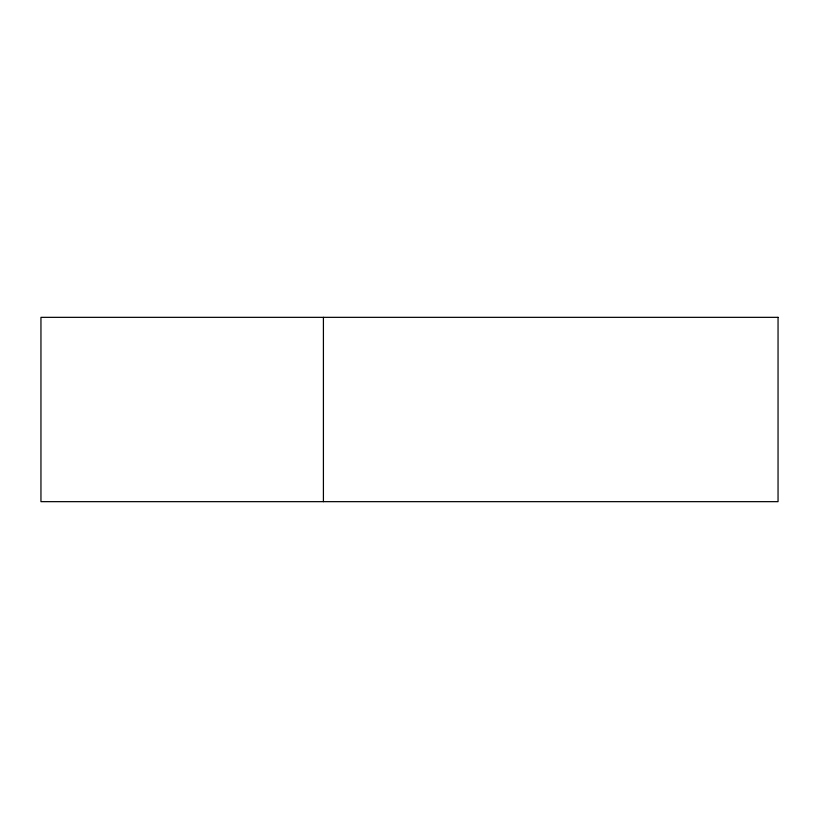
<?xml version="1.0" encoding="UTF-8"?>
<svg xmlns="http://www.w3.org/2000/svg" width="819" height="819" viewBox="0 0 819 819"><rect width="100%" height="100%" fill="white"/><g stroke="black" fill="none" stroke-linecap="round" stroke-linejoin="round"><path stroke-width="1.23" d="M323.413 317.342L323.413 501.658M778.05 317.342L40.95 317.342L40.95 501.658L778.05 501.658L778.05 317.342"/></g></svg>
